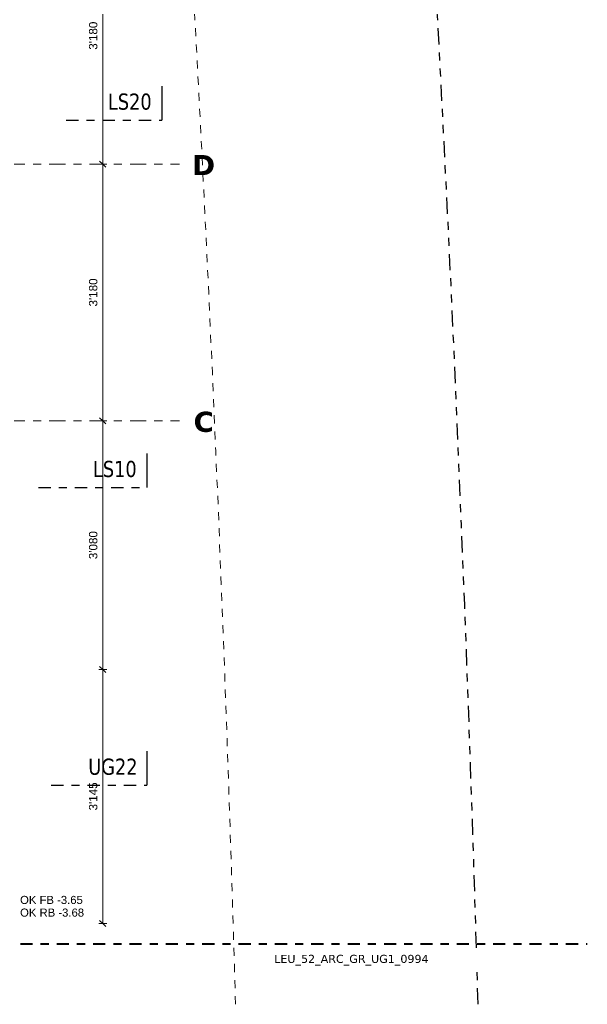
# Model space of a CAD drawing. Header units: metres. Extents: x -35.6 to 33, y -4 to 38.1.
# Drawn here: x 25.97 to 33, y -3.35 to 8.84 of the extents above; entities that cross this region are included whole.
import ezdxf

# ---------------------------------------------------------------- set-up
doc = ezdxf.new("R2010")
doc.units = ezdxf.units.M
for name, pattern in [('_Grundgrenze_', [0.45, 0.2, -0.05, 0.05, -0.05, 0.05, -0.05]), ('_Rasterlinie_', [0.375, 0.2, -0.05, 0.075, -0.05]), ('_Schnittlinie_', [0.3, 0.15, -0.05, 0.05, -0.05]), ('_Strichliert - Fein_', [0.15, 0.1, -0.05]), ('Strichpunkt - Mittel', [0.35, 0.15, -0.1, 0, -0.1]), ('Strichpunkt - Weit', [0.5, 0.2, -0.15, 0, -0.15])]:
    doc.linetypes.add(name, pattern=pattern)
for name, color, linetype, lineweight in [('A-____-____-DIMS', 7, 'Continuous', 5), ('A-____-____-DIMS-50', 7, 'Continuous', 5), ('G-____-____-DIMS', 7, 'Continuous', 5), ('S-GRID-____-OTLN', 7, 'Continuous', 5)]:
    doc.layers.add(name, color=color, linetype=linetype, lineweight=lineweight)
for name, color, linetype, lineweight, true_color in [('A-____-MATC-OTLN', 7, 'Strichpunkt - Mittel', 40, 0x0080ff), ('A-DETL-____-OTLN', 5, 'Continuous', 9, 0x0000ff), ('C-PROP-LINE-OTLN', 7, '_Grundgrenze_', 25, 0x800000), ('G-____-____-SYMB', 7, 'Strichpunkt - Weit', 5, 0x008080), ('S-GRID-____-IDEN', 7, 'Continuous', 9, 0x5555aa)]:
    doc.layers.add(name, color=color, linetype=linetype, lineweight=lineweight, true_color=true_color)
doc.styles.add('Arial', font='arial.ttf', dxfattribs={"height": 0.1})
doc.styles.add('Arial_B', font='arial.ttf', dxfattribs={"height": 0.103175})
doc.styles.add('Verdana_1', font='verdana.ttf', dxfattribs={"width": 0.8, "height": 0.2})
doc.styles.add('Verdana_2', font='verdana.ttf', dxfattribs={"height": 0.1})
doc.styles.add('Verdana_B', font='verdana.ttf', dxfattribs={"height": 0.25})
doc.dimstyles.new('SUB_Rohbau', dxfattribs={"dimscale": 0.3048, "dimtxt": 0.102026, "dimasz": 0.246063, "dimexe": 0.164042, "dimexo": 0.0625, "dimgap": 0.123031, "dimtad": 1, "dimdec": 0, "dimlfac": 1000, "dimzin": 0, "dimdsep": 46, "dimtxsty": 'Arial_B', "dimblk1": 'OBLIQUE', "dimblk2": 'OBLIQUE', "dimsah": 1, "dimcen": 0.09, "dimazin": 0, "dimtfac": 1, "dimtdec": 4, "dimtix": 1, "dimtmove": 0, "dimatfit": 3, "dimfxl": 0.164042, "dimfxlon": 1, "dimtvp": 1, "dimtfill": 1, "dimtolj": 1, "dimtzin": 0, "dimarcsym": 2})

# ---------------------------------------------------------------- blocks, each defined once
blk = doc.blocks.new('Family - ___-13919876--01_UG_OK_FFB_AF_ro')
at = {"layer": 'C-PROP-LINE-OTLN'}
blk.add_arc((-457.912, -17.292), 489.757, 1.6308, 3.48548, dxfattribs=at)
blk = doc.blocks.new('Schnitt - Name _Anfang-23756349--01_UG_OK_FFB_AF_ro')
at = {"layer": 'G-____-____-SYMB', "color": 1, "linetype": 'Continuous', "lineweight": 30, "true_color": 0xff0000}
blk.add_line((0, 0.00843), (0, 0), dxfattribs=at)
blk = doc.blocks.new('DIMBLOCK26--01_UG_OK_FFB_AF_ro')
at = {"layer": 'A-____-____-DIMS-50'}
for p, q in [((27.002, 0.792), (26.952, 0.792)), ((27.002, 0.792), (26.964, 0.829)), ((27.002, -2.353), (27.002, 0.792)), ((27.002, 0.792), (27.039, 0.754)), ((27.002, 0.792), (27.052, 0.792)), ((27.002, -2.353), (26.964, -2.316)), ((27.002, -2.353), (26.952, -2.353)), ((27.002, -2.353), (27.039, -2.391)), ((27.002, -2.353), (27.052, -2.353))]:
    blk.add_line(p, q, dxfattribs=at)
at = {"layer": 'A-____-____-DIMS-50', "color": 0, "insert": (26.832, -0.953), "char_height": 0.1032, "width": 0.41393, "attachment_point": 1, "rotation": 90, "line_spacing_factor": 0.941778, "style": 'Arial_B', "bg_fill": 3, "box_fill_scale": 1.25, "bg_fill_color": 256, "bg_fill_true_color": 13158600, "bg_fill_transparency": 0}
blk.add_mtext("3'145", dxfattribs=at)
blk = doc.blocks.new('_Oblique')
at = {"color": 0, "linetype": 'ByBlock', "lineweight": -2}
blk.add_line((-0.5, -0.5), (0.5, 0.5), dxfattribs=at)
blk = doc.blocks.new('DIMBLOCK27--01_UG_OK_FFB_AF_ro')
at = {"layer": 'A-____-____-DIMS-50'}
for p, q in [((27.002, 3.872), (26.964, 3.909)), ((27.002, 3.872), (26.952, 3.872)), ((27.002, 0.792), (27.002, 3.872)), ((27.002, 3.872), (27.039, 3.834)), ((27.002, 3.872), (27.052, 3.872)), ((27.002, 0.792), (26.952, 0.792)), ((27.002, 0.792), (26.964, 0.829)), ((27.002, 0.792), (27.039, 0.754)), ((27.002, 0.792), (27.052, 0.792))]:
    blk.add_line(p, q, dxfattribs=at)
at = {"layer": 'A-____-____-DIMS-50', "color": 0, "insert": (26.832, 2.159), "char_height": 0.1032, "width": 0.41393, "attachment_point": 1, "rotation": 90, "line_spacing_factor": 0.941778, "style": 'Arial_B', "bg_fill": 3, "box_fill_scale": 1.25, "bg_fill_color": 256, "bg_fill_true_color": 13158600, "bg_fill_transparency": 0}
blk.add_mtext("3'080", dxfattribs=at)
blk = doc.blocks.new('DIMBLOCK28--01_UG_OK_FFB_AF_ro')
at = {"layer": 'A-____-____-DIMS-50'}
for p, q in [((27.002, 7.052), (26.964, 7.089)), ((27.002, 7.052), (26.952, 7.052)), ((27.002, 3.872), (27.002, 7.052)), ((27.002, 7.052), (27.039, 7.014)), ((27.002, 7.052), (27.052, 7.052)), ((27.002, 3.872), (26.964, 3.909)), ((27.002, 3.872), (26.952, 3.872)), ((27.002, 3.872), (27.039, 3.834)), ((27.002, 3.872), (27.052, 3.872))]:
    blk.add_line(p, q, dxfattribs=at)
at = {"layer": 'A-____-____-DIMS-50', "color": 0, "insert": (26.832, 5.289), "char_height": 0.1032, "width": 0.41393, "attachment_point": 1, "rotation": 90, "line_spacing_factor": 0.941778, "style": 'Arial_B', "bg_fill": 3, "box_fill_scale": 1.25, "bg_fill_color": 256, "bg_fill_true_color": 13158600, "bg_fill_transparency": 0}
blk.add_mtext("3'180", dxfattribs=at)
blk = doc.blocks.new('DIMBLOCK29--01_UG_OK_FFB_AF_ro')
at = {"layer": 'A-____-____-DIMS-50'}
for p, q in [((27.002, 10.232), (26.964, 10.269)), ((27.002, 10.232), (26.952, 10.232)), ((27.002, 7.052), (27.002, 10.232)), ((27.002, 10.232), (27.039, 10.194)), ((27.002, 10.232), (27.052, 10.232)), ((27.002, 7.052), (26.964, 7.089)), ((27.002, 7.052), (26.952, 7.052)), ((27.002, 7.052), (27.039, 7.014)), ((27.002, 7.052), (27.052, 7.052))]:
    blk.add_line(p, q, dxfattribs=at)
at = {"layer": 'A-____-____-DIMS-50', "color": 0, "insert": (26.832, 8.469), "char_height": 0.1032, "width": 0.41393, "attachment_point": 1, "rotation": 90, "line_spacing_factor": 0.941778, "style": 'Arial_B', "bg_fill": 3, "box_fill_scale": 1.25, "bg_fill_color": 256, "bg_fill_true_color": 13158600, "bg_fill_transparency": 0}
blk.add_mtext("3'180", dxfattribs=at)

msp = doc.modelspace()

# ---------------------------------------------------------------- linework, layer by layer
at = {"layer": 'A-____-MATC-OTLN'}
msp.add_line((-33.8668, -2.6034), (32.9979, -2.6034), dxfattribs=at)
at = {"layer": 'A-DETL-____-OTLN', "color": 133, "linetype": '_Strichliert - Fein_', "true_color": 0x4cc3d9}
msp.add_arc((-457.9118, -17.292), 486.757, 1.640848, 3.485427, dxfattribs=at)
at = {"layer": 'G-____-____-SYMB', "color": 1, "linetype": '_Schnittlinie_', "lineweight": 30, "true_color": 0xff0000}
msp.add_line((26.5501, 7.5966), (27.7344, 7.5966), dxfattribs=at)
at = {"layer": 'S-GRID-____-OTLN', "color": 8, "linetype": '_Rasterlinie_', "true_color": 0x808080}
for p, q in [((-34.6604, 7.0516), (27.9515, 7.0516)), ((-34.6604, 3.8716), (27.9515, 3.8716))]:
    msp.add_line(p, q, dxfattribs=at)

# ---------------------------------------------------------------- block references
at = {"layer": 'C-PROP-LINE-OTLN'}
msp.add_blockref('Family - ___-13919876--01_UG_OK_FFB_AF_ro', (0, 0), dxfattribs=at)
at = {"layer": 'G-____-____-SYMB', "color": 1, "linetype": 'Continuous', "lineweight": 30, "true_color": 0xff0000, "extrusion": (0, 0, -1), "xscale": 49.99999999999998, "yscale": 49.99999999999998, "zscale": 49.99999999999998}
for p in [(-27.7344, 7.5966), (-27.5491, 3.0466), (-27.5491, -0.6414)]:
    msp.add_blockref('Schnitt - Name _Anfang-23756349--01_UG_OK_FFB_AF_ro', p, dxfattribs=at)

# ---------------------------------------------------------------- texts
at = {"layer": 'G-____-____-SYMB', "color": 1, "linetype": 'Continuous', "true_color": 0xff0000, "insert": (27.0666, 7.927), "char_height": 0.2, "width": 0.670211, "attachment_point": 1, "style": 'Verdana_1'}
msp.add_mtext('LS20', dxfattribs=at)
at = {"layer": 'S-GRID-____-IDEN', "color": 8, "lineweight": 5, "true_color": 0x808080, "char_height": 0.25, "attachment_point": 1, "style": 'Verdana_B'}
for s, insert, width in [('\\fVerdana|b1|i0|c0|p34|;D', (28.1075, 7.1661), 0.344726), ('\\fVerdana|b1|i0|c0|p34|;C', (28.1258, 3.9861), 0.300633)]:
    msp.add_mtext(s, dxfattribs=dict(at, insert=insert, width=width))

# ---------------------------------------------------------------- next in the draw order: texts
at = {"layer": 'G-____-____-SYMB', "color": 150, "linetype": 'Continuous', "true_color": 0x0080ff, "insert": (29.1235, -2.7413), "char_height": 0.1, "width": 2.493248, "attachment_point": 1, "style": 'Verdana_2', "bg_fill": 3, "box_fill_scale": 1.25, "bg_fill_color": 256, "bg_fill_true_color": 13158600, "bg_fill_transparency": 0}
msp.add_mtext('LEU_52_ARC_GR_UG1_0994', dxfattribs=at)

# ---------------------------------------------------------------- next in the draw order: dimensions: what is measured, and where the dimension line sits
at = {"layer": 'A-____-____-DIMS'}
dim = msp.add_linear_dim(base=(27.002, 0.7916), p1=(26.952, -2.3534), p2=(26.952, 0.7916), angle=90, dimstyle='SUB_Rohbau', override={"dimpost": '<>', "dimfxl": 3.144996}, dxfattribs=at)
dim.commit()
dim.dimension.update_dxf_attribs({"geometry": 'DIMBLOCK26--01_UG_OK_FFB_AF_ro', "text_midpoint": (26.9118, -0.7809)})

# ---------------------------------------------------------------- next in the draw order: linework, layer by layer
at = {"layer": 'G-____-____-SYMB', "color": 1, "linetype": '_Schnittlinie_', "lineweight": 30, "true_color": 0xff0000}
msp.add_line((26.3649, -0.6414), (27.5491, -0.6414), dxfattribs=at)

# ---------------------------------------------------------------- next in the draw order: texts
at = {"layer": 'G-____-____-DIMS', "insert": (25.9792, -2.0111), "char_height": 0.1, "width": 0.946353, "attachment_point": 1, "line_spacing_factor": 0.941778, "style": 'Arial'}
msp.add_mtext('OK FB -3.65\\POK RB -3.68', dxfattribs=at)
at = {"layer": 'G-____-____-SYMB', "color": 1, "linetype": 'Continuous', "true_color": 0xff0000, "insert": (26.8229, -0.3109), "char_height": 0.2, "width": 0.740759, "attachment_point": 1, "style": 'Verdana_1'}
msp.add_mtext('UG22', dxfattribs=at)

# ---------------------------------------------------------------- next in the draw order: dimensions: what is measured, and where the dimension line sits
at = {"layer": 'A-____-____-DIMS'}
dim = msp.add_linear_dim(base=(27.002, 3.8716), p1=(26.952, 0.7916), p2=(26.952, 3.8716), angle=90, dimstyle='SUB_Rohbau', override={"dimpost": '<>', "dimfxl": 3.08}, dxfattribs=at)
dim.commit()
dim.dimension.update_dxf_attribs({"geometry": 'DIMBLOCK27--01_UG_OK_FFB_AF_ro', "text_midpoint": (26.9118, 2.3316)})

# ---------------------------------------------------------------- next in the draw order: linework, layer by layer
at = {"layer": 'G-____-____-SYMB', "color": 1, "linetype": '_Schnittlinie_', "lineweight": 30, "true_color": 0xff0000}
msp.add_line((26.208, 3.0466), (27.5491, 3.0466), dxfattribs=at)

# ---------------------------------------------------------------- next in the draw order: texts
at = {"layer": 'G-____-____-SYMB', "color": 1, "linetype": 'Continuous', "true_color": 0xff0000, "insert": (26.8813, 3.377), "char_height": 0.2, "width": 0.670211, "attachment_point": 1, "style": 'Verdana_1'}
msp.add_mtext('LS10', dxfattribs=at)

# ---------------------------------------------------------------- next in the draw order: dimensions: what is measured, and where the dimension line sits
at = {"layer": 'A-____-____-DIMS'}
dim = msp.add_linear_dim(base=(27.002, 7.0516), p1=(26.952, 3.8716), p2=(26.952, 7.0516), angle=90, dimstyle='SUB_Rohbau', override={"dimpost": '<>', "dimfxl": 3.18}, dxfattribs=at)
dim.commit()
dim.dimension.update_dxf_attribs({"geometry": 'DIMBLOCK28--01_UG_OK_FFB_AF_ro', "text_midpoint": (26.9118, 5.4616)})

# ---------------------------------------------------------------- next in the draw order: dimensions: what is measured, and where the dimension line sits
dim = msp.add_linear_dim(base=(27.002, 10.2316), p1=(26.952, 7.0516), p2=(26.952, 10.2316), angle=90, dimstyle='SUB_Rohbau', override={"dimpost": '<>', "dimfxl": 3.18}, dxfattribs=at)
dim.commit()
dim.dimension.update_dxf_attribs({"geometry": 'DIMBLOCK29--01_UG_OK_FFB_AF_ro', "text_midpoint": (26.9118, 8.6416)})

doc.saveas('drawing.dxf')
